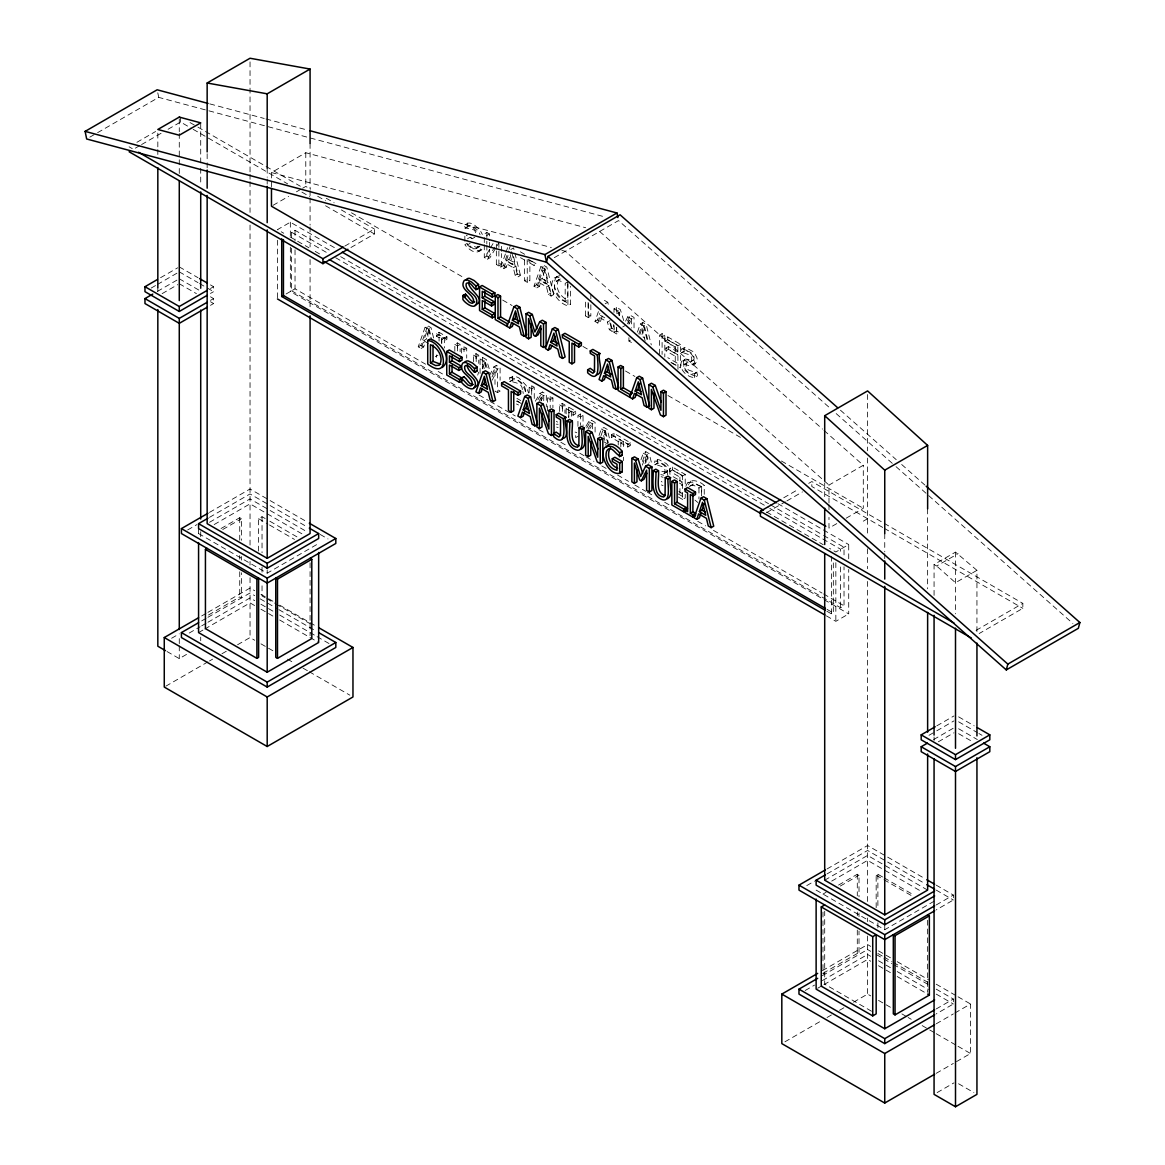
<?xml version="1.0" encoding="UTF-8"?>
<svg xmlns="http://www.w3.org/2000/svg" width="1165" height="1165" viewBox="0 0 1165 1165"><rect width="100%" height="100%" fill="white"/><g stroke="black" fill="none" stroke-linecap="round" stroke-linejoin="round"><path stroke-width="0.75" stroke-dasharray="5 3.75" d="M667.691 474.883L666.686 469.247A9.189 5.301 60 0 0 663.642 465.01L659.244 462.083L654.846 460.961C652.881 467.515 667.341 463.67 664.778 472.932L662.288 473.82M478.64 372.159L477.708 375.145M670.006 474.373L669.263 467.762A9.189 5.301 60 0 0 666.22 463.524L658.778 459.607L654.846 460.961M685.865 486.358C688.267 477.344 699.277 480.621 704.243 485.412L704.243 494.47M688.428 484.873L690.554 481.13M433.613 337.996L431.035 327.671L427.686 325.749L425.109 327.234L418.235 346.806L421.104 348.452L422.953 342.947L425.531 341.462M421.104 348.452L423.681 346.966L425.065 342.845M505.392 253.999L500.804 267.047L503.673 268.707L505.523 263.188L508.086 261.703L515.877 266.203L517.726 273.848L520.464 275.435L517.901 276.921L515.163 275.333L513.314 267.688L505.523 263.188M503.673 268.707L506.236 267.222L508.086 261.703M553.666 294.585L546.793 267.076L543.443 265.154L540.88 266.639L534.007 286.211L536.861 287.857L538.711 282.352L541.288 280.867L549.079 285.367L550.928 293.012L553.666 294.585L551.089 296.085L548.351 294.497L546.501 286.852L538.711 282.352M536.861 287.857L539.439 286.372L541.288 280.867M597.834 323.069L599.684 317.55L602.261 316.065L600.412 321.584L597.834 323.069L594.98 321.409L598.417 311.623M428.414 343.427L423.71 340.704L426.856 331.428L429.434 329.943L432.171 341.243M429.434 329.943L426.274 339.219L423.71 340.704M513.561 256.635L515.134 263.101L512.556 264.586L506.265 260.96L509.425 251.669M506.265 260.96L508.843 259.475L511.464 251.727M539.468 280.11L542.613 270.833L545.191 269.348L548.322 282.265L545.744 283.75L539.468 280.11L542.031 278.624L545.191 269.348M604.591 434.778L605.64 431.676L603.062 433.162L606.193 446.079M639.905 334.413L642.002 328.224L644.58 326.739L647.711 339.641L643.007 336.918M641.959 334.471L644.58 326.739M642.396 465.126L645.017 457.394L647.594 455.908L649.167 462.359M644.973 463.641L647.594 455.908M418.235 346.806L420.813 345.321L427.686 325.749M505.959 252.368L507.678 247.475L511.027 249.397L513.59 247.912L514.449 251.363M500.804 267.047L503.382 265.562L508.537 250.883M509.105 249.252L510.255 245.99M534.007 286.211L536.57 284.726L543.443 265.154M594.98 321.409L597.543 319.924L599.844 313.4M599.028 435.492L601.329 428.968L603.892 427.482L607.242 429.404L610.242 441.448M601.038 435.637L603.892 427.482M637.401 332.185L640.269 324.03L642.847 322.53L646.182 324.467L651.293 344.898M638.828 333.962L642.847 322.53M640.983 459.709L643.284 453.185L645.847 451.7L649.196 453.636L651.337 462.228M642.41 461.486L645.847 451.7M478.029 246.15C476.31 251.625 469.903 247.592 467.529 244.839L467.529 240.267M491.994 376.979L495.009 370.834L497.572 369.349L492.3 380.11M627.425 323.812L628.925 320.739L631.503 319.254L629.246 323.855M489.475 375.625L493.844 366.902L496.406 365.417L500.105 367.558L500.105 380.241M492.052 374.14L496.406 365.417M625.59 321.161L627.76 316.807L630.338 315.322L634.037 317.448L634.037 328.326M627.425 321.132L630.338 315.322M480.635 248.917C477.053 256.46 468.17 248.873 464.85 244.723L467.427 243.237C470.747 247.388 479.631 254.975 483.213 247.431M681.7 361.077C678.176 368.868 686.869 377.46 694.602 377.533L697.18 376.047C699.888 369.203 682.472 373.965 686.724 362.912L687.51 362.592C693.306 366.349 700.15 362.533 695.942 355.733A9.189 5.301 60 0 0 692.898 351.495L685.457 347.592L681.525 348.932C679.559 355.485 694.02 351.641 691.457 360.902L690.102 361.922L684.787 360.611L681.7 361.077L685.53 359.009L692.68 360.436L694.034 359.417C695.141 353.301 686.374 348.146 681.729 352.806M684.277 359.592C680.739 367.383 689.447 375.975 697.18 376.047M489.562 249.441L486.824 254.072L489.402 252.587L489.402 249.208M490.48 247.897L493.203 243.267M535.332 401.226L539.89 393.493L542.453 392.008L546.312 394.236L546.312 406.905M537.91 399.741L542.453 392.008M585.937 426.303L588.675 421.657L591.252 420.172L595.097 422.4L595.097 433.263M586.694 427.904L591.252 420.172M484.291 244.839L484.291 257.509L487.334 259.271L494.543 247.184M487.334 259.271L489.912 257.785L496.217 247.213M497.12 245.698L498.911 242.684M539.395 400.512L541.201 397.498L543.778 396.013L541.07 400.542M588.179 428.676L589.985 425.662L592.563 424.176L589.854 428.705M686.724 362.912L684.161 364.397C681.423 371.038 691.995 377.242 696.976 372.014M664.268 473.674L667.356 471.446C668.462 465.33 659.696 460.175 655.05 464.82M560.321 279.003C549.021 282.804 556.346 298.924 565.185 301.531L567.763 300.046L567.763 283.692M558.967 279.513C554.001 286.969 560.103 297.075 567.763 300.046M689.185 486.81L694.078 483.664L701.534 486.533L701.534 495.62M691.762 485.324L692.738 484.174M559.812 275.683C543.094 279.687 555.778 303.206 567.908 305.783L570.471 304.298L570.471 286.197M556.783 276.469C549.501 286.925 560.074 300.614 570.471 304.298M476.645 248.349L480.009 245.961M684.161 364.397L684.933 364.077C690.729 367.834 697.573 364.019 693.364 357.218A9.189 5.301 60 0 0 690.321 352.98L685.923 350.053L681.525 348.932M89.792 137.164L96.069 133.553M97.627 132.65L158.717 97.379L604.489 216.821M136.902 142.305L155.615 131.499M135.344 148.159L140.018 145.45M141.577 144.562L161.848 132.854M168.08 129.257L180.56 122.048L191.599 128.412M271.474 186.735L271.474 172.551L305.783 152.732L585.66 227.728M273.032 205.331L288.629 196.332M296.434 191.832L301.109 189.123M302.667 188.22L305.783 186.429L310.516 189.152M160.566 277.692L177.721 267.79M151.202 288.046L155.877 285.352M157.45 284.449L177.721 272.741M157.45 291.381L177.721 279.673M162.124 293.638L177.721 284.639M334.384 247.621L290.347 222.195L277.474 229.622L283.765 233.248M291.6 237.616L291.6 232.286L295.036 230.306L331.209 251.203M210.472 288.498L213.588 286.707L213.588 291.658L210.472 293.449M210.472 300.381L213.588 298.589L213.588 303.541L210.472 305.346M344.782 246.121L374.402 229.01L374.402 233.961L349.456 248.363M286.051 294.002L290.347 291.527L848.717 613.897L848.717 569.452M291.6 248.247L291.6 290.799L295.036 288.818L425.589 364.194M475.713 232.738C474.053 225.835 462.84 231.413 464.937 224.394L468.869 222.966A18.48 10.674 60 0 1 474.17 224.728L479.834 229.855L482.368 234.442M464.937 228.165C470.369 223.622 478.436 228.529 480.053 234.777M465.17 228.311L467.733 226.826M467.529 238.752L470.107 237.267L474.825 239.975M474.825 237.223L472.247 238.723L466.335 235.301M489.402 233.947L486.868 232.49L484.291 233.976L486.824 235.432L489.402 233.947L489.402 240.733M467.529 244.839L470.107 243.354M478.669 251.655L481.247 250.169M484.291 257.509L486.868 256.023L489.912 257.785M496.348 250.941L496.348 264.47L498.911 262.984L501.445 264.455L501.445 253.577M496.348 264.47L498.882 265.94L501.445 264.455M520.478 257.654L524.6 260.028L527.163 258.528L527.308 282.352L529.871 280.867L529.871 260.101L527.308 261.586L534.153 265.533L536.73 264.047L531.24 260.887M513.314 267.688L515.877 266.203M515.163 275.333L517.726 273.848M425.109 327.234L428.458 329.156L431.035 327.671M554.307 257.654L618.528 220.578L830.747 408.769M540.88 266.639L544.215 268.562L546.793 267.076M524.6 260.028L524.6 280.78L527.163 279.294L529.871 280.867M441.637 343.02L441.637 336.204L439.074 337.69L436.467 336.19L436.467 333.787L439.045 332.302L446.952 336.874L446.952 339.277L444.375 340.762L441.783 339.263L441.783 344.359M436.467 336.19L439.045 334.704L441.637 336.204M441.783 339.263L444.346 337.777L446.952 339.277M446.952 336.874L444.375 338.36L436.467 333.787M546.501 286.852L549.079 285.367M454.831 351.306L454.831 344.389L457.394 342.903L460.117 344.461L460.117 351.714M435.331 356.679L437.909 355.179M567.763 281.886L565.185 283.372L565.185 301.531M454.831 344.389L457.539 345.947L460.117 344.461M548.351 294.497L550.928 293.012M461.427 353.097L461.427 348.204L464.005 346.719L466.714 348.277L466.714 358.121M466.714 348.277L464.136 349.762L461.427 348.204M473.456 361.674L473.456 355.15L476.034 353.665L478.742 355.223L478.742 363.393M473.456 355.15L476.179 356.708L478.742 355.223M209.496 512.396L250.038 488.994L307.735 522.299M480.067 373.441L480.067 358.951L482.63 357.466L486.402 359.65L489.358 369.218M187.652 529.959L197.016 524.556M209.496 517.347L250.038 493.945L307.735 527.264M480.067 358.951L483.825 361.135L486.402 359.65M482.776 368.854L482.776 363.786L485.354 362.3L487.48 369.043M209.496 522.299L250.038 498.897L307.735 532.216M198.574 528.604L198.574 533.555L201.691 531.764M214.171 524.556L250.038 503.848L303.06 534.458M605.188 303.774L607.766 302.288L609.047 307.444M585.573 302.143L585.573 315.977L588.136 314.492L590.844 316.065L590.844 300.497M221.03 528.517L239.742 517.711L241.461 518.702L241.461 540.312M493.844 366.902L497.528 369.043L500.105 367.558M585.573 315.977L588.281 317.55L590.844 316.065M222.748 529.507L241.461 518.702M613.999 312.468L613.999 308.856L616.562 307.371L620.333 309.541L623.77 320.695M613.999 308.856L617.756 311.026L620.333 309.541M258.615 551.118L258.615 518.702L262.038 516.721L268.285 520.318M616.707 313.676L619.27 312.191L620.872 317.244M522.342 389.591C522.124 379.95 508.144 384.523 509.789 377.722L513.721 376.295A18.48 10.674 60 0 1 519.037 378.057L526.085 385.353L528.575 393.042M599.684 317.55L607.475 322.05L610.052 320.564M509.789 381.494C516.75 375.96 525.808 384.363 525.823 392.037M510.022 381.625L512.6 380.14M497.528 392.59L500.105 391.105L497.572 389.634L495.009 391.12L497.528 392.59L497.528 369.043M609.324 329.695L611.902 328.21L614.639 329.797L612.062 331.282L609.324 329.695L607.475 322.05M627.76 316.807L631.459 318.933L634.037 317.448M622.678 326.972L625.241 325.486M613.999 332.389L616.562 330.904L619.27 332.476L616.707 333.962L613.999 332.389L613.999 325.151M529.158 392.736L529.158 387.304L531.721 385.819L534.254 387.275L534.254 399.144M529.158 387.304L531.691 388.76L534.254 387.275M640.269 324.03L643.604 325.952L646.182 324.467M628.925 337.646L628.925 341.025L631.503 339.539M539.89 393.493L543.735 395.721L546.312 394.236M547.623 411.012L547.623 397.964L550.2 396.479L552.909 398.037L552.909 407.881M659.521 354.175L659.521 335.141L662.099 333.656L664.807 335.214L664.807 356.956M552.909 398.037L550.331 399.522L547.623 397.964M664.807 335.214L662.23 336.7L659.521 335.141M677.972 369.334L677.826 345.524L675.249 347.01L665.215 341.214L665.215 338.433L667.793 336.947L680.535 344.301L680.535 367.849L669.205 361.296M665.215 341.214L667.793 339.729L677.826 345.524M198.574 533.555L267.193 573.18L318.657 543.458M559.666 411.434L559.666 404.91L562.229 403.425L564.938 404.983L564.938 413.153M559.666 404.91L562.375 406.483L564.938 404.983M201.691 615.95L206.365 613.241M207.938 612.339L250.038 588.034L254.713 590.728M665.899 348.058L668.477 346.573L677.826 351.976L675.249 353.461L665.899 348.058L665.899 350.84L675.249 356.242L677.826 354.757L668.477 349.354L665.899 350.84M208.55 614.96L239.742 596.946L241.461 597.936L241.461 572.729M566.117 413.866L566.117 408.638L568.695 407.153L575.714 411.216L575.714 413.706L573.151 415.191L568.826 412.701L568.826 417.856M680.535 344.301L677.972 345.787L665.215 338.433M171.619 638.26L179.279 633.833M201.691 620.901L206.365 618.193M207.938 617.29L250.038 592.985L254.713 595.679M568.826 412.701L571.403 411.216L575.714 413.706M189.211 633.046L200.132 626.741M201.691 625.853L206.365 623.144M207.938 622.241L250.038 597.936L254.713 600.645M566.117 408.638L573.151 412.701L575.714 411.216M681.525 352.675L684.306 351.32M198.574 632.595L203.249 629.901M204.807 628.998L250.038 602.888L254.713 605.596M577.942 426.332L577.942 415.468L580.505 413.983L583.039 415.439L583.039 425.604M583.039 415.439L580.476 416.924L577.942 415.468M670.953 362.504L675.249 364.98L677.826 363.495L667.793 357.699M690.947 361.645L693.524 360.16M167.017 651.526L179.279 658.604L186.939 654.177M693.117 365.096L695.694 363.611M588.675 421.657L592.519 423.885L595.097 422.4M578.321 436.132L575.743 437.618L575.597 434.545M694.413 373.499L697.18 372.116M601.329 428.968L604.664 430.89L607.242 429.404M165.823 686.17L207.938 661.866M209.496 660.963L212.613 659.157M221.962 653.754L226.651 651.06M237.558 644.755L250.038 637.546L254.713 640.255M620.814 446.952L620.814 440.021L618.236 441.506L611.392 437.559L611.392 434.778L613.97 433.293L630.367 442.758L630.367 445.54L627.789 447.025L620.945 443.079L623.523 441.593L630.367 445.54M611.392 437.559L613.97 436.074L620.814 440.021M611.392 434.778L627.789 444.244L630.367 442.758M643.284 453.185L646.619 455.122L649.196 453.636M654.846 464.704L657.628 463.335M685.224 494.353L685.224 497.979L682.646 499.465L682.515 475.655L679.938 477.14L669.904 471.344L669.904 468.563L672.467 467.078L685.224 474.432L685.224 487.101M669.904 471.344L672.467 469.859L682.515 475.655M685.224 474.432L682.646 475.917L669.904 468.563M690.161 485.659L693.816 485.383L698.956 488.019L701.534 486.533M687.976 482.616L692.505 482.106L701.665 486.897L704.243 485.412M783.768 497.761L797.807 489.664M808.714 483.359L811.83 481.553L882.691 522.473M766.614 512.615L785.327 501.824M786.885 500.921L802.481 491.907M828.985 503.003L828.985 485.077L863.294 465.272L823.888 430.322M836.79 523.609L828.985 528.109L828.985 517.347M846.139 518.207L863.294 508.304L863.294 465.272M863.294 521.177L867.59 518.702M848.717 558.778L848.717 544.565L835.844 551.992L829.553 548.365M291.6 290.799L840.591 607.751L844.028 605.771L844.028 566.773M826.873 611.232L831.606 613.97L833.325 612.979L833.325 562.477M934.068 595.359L934.068 564.501L955.504 552.123L976.94 570.326L976.94 632.202M826.407 615.877L835.844 621.324L848.717 613.897M934.068 564.501L936.66 566.015L958.111 553.623M976.94 570.326L955.504 582.718L936.66 566.015M976.052 630.381L1022.841 603.383L1022.841 608.334L979.168 633.542M936.791 725.853L953.946 715.951M928.986 735.304L935.233 731.707M936.791 730.804L953.946 720.902M933.675 739.542L953.946 727.834M938.349 741.785L953.946 732.785M827.048 868.944L867.59 845.528L925.287 878.847M806.763 885.604L814.568 881.089M827.048 873.896L867.59 850.479L925.287 883.798M824.704 880.201L867.59 855.43L929.961 891.443M831.723 881.089L867.59 860.382L920.612 891.007M822.985 894.065L826.101 892.259M838.582 885.065L857.294 874.26L859.013 875.25L859.013 896.846M840.3 886.055L859.013 875.25M876.167 907.651L876.167 875.25L877.886 874.26L882.56 876.954M816.126 890.104L884.745 929.714L934.65 900.909M822.359 970.678L867.59 944.567L870.706 946.373M936.209 904.957L953.363 895.055L953.363 900.006L936.209 909.909M822.985 912.064L822.985 973.299L857.294 953.48L859.013 954.47L859.013 931.068M822.359 975.629L867.59 949.519L870.706 951.324M805.204 990.498L814.568 985.095M822.359 980.581L867.59 954.47L870.706 956.276M817.684 988.24L822.359 985.532M823.917 984.643L867.59 959.436L870.706 961.227M784.933 1041.816L820.801 1021.108M827.048 1017.496L831.723 1014.802M839.514 1010.303L844.203 1007.594M853.552 1002.191L867.59 994.095L870.706 995.9M936.209 1008.948L953.363 999.046L953.363 1003.997L936.209 1013.899M936.209 1023.802L953.363 1013.899M954.921 1012.997L970.518 1003.997L970.518 1053.51L954.921 1062.524M936.209 1073.329L953.363 1063.427M937.126 1092.595L953.975 1082.868M479.208 246.864L475.786 247.228L472.029 245.029M554.22 277.954L557.234 277.168L560.7 278.202M556.404 280.998L558.865 280.488L563.117 282.178M666.846 472.189L660.686 471.155M558.137 424.293L556.258 424.176M464.937 224.394L471.607 226.214L478.655 233.51M509.789 377.722C517.566 377.795 523.668 384.698 525.488 391.833M660.832 474.621L663.701 475.204M519.386 402.318L516.59 401.343M209.817 103.889L264.222 118.466M265.969 118.947L308.084 130.232M271.474 172.551L551.351 247.533M561.85 250.344L565.345 251.291L828.985 485.077M661.123 476.689L663.074 477.271M556.681 427.089L558.137 427.526M575.088 432.04L576.777 432.739M661.429 484.931L663.031 485.659M520.639 400.542L516.881 398.357M521.134 403.512L515.294 399.624M516.488 403.993L518.556 404.998M520.318 251.8L526.289 255.237M604.417 300.352L607.766 302.288M528.182 259.314L534.153 262.751L534.153 265.533M508.843 259.475L515.134 263.101M542.031 278.624L548.322 282.265M600.441 315.322L606.717 318.948M503.382 265.562L506.236 267.222M536.57 284.726L539.439 286.372M597.543 319.924L600.412 321.584M524.6 280.78L527.308 282.352M628.925 341.025L631.459 342.481M326.258 198.239L334.137 202.783M351.466 212.787L464.85 278.26M502.654 300.075L512.105 305.536M582.966 346.456L587.699 349.18M625.489 371.009L634.94 376.455M668.011 395.547L740.459 437.385M781.409 461.02L863.294 508.304M190.011 122.558L196.317 126.199M197.904 127.102L300.337 186.24M317.666 196.259L325.545 200.802M341.316 209.904L374.402 229.01M884.264 523.376L1022.841 603.383M193.172 129.33L287.726 183.924M301.91 192.108L309.788 196.652M325.545 205.754L374.402 233.961M882.691 527.425L811.83 486.504L811.83 481.553M884.264 528.327L1022.841 608.334M777.929 503.702L848.717 544.565M340.646 256.65L768.521 503.673M770.094 504.591L822.009 534.56M823.582 535.463L844.028 547.273L844.028 556.127M291.6 232.286L327.773 253.184M335.651 257.727L768.23 507.474M769.803 508.377L840.591 549.254L840.591 554.569M290.056 236.888L308.929 247.781M315.22 251.407L321.511 255.048M766.643 512.032L823.262 544.725M129.097 146.805L132.257 148.625M673.152 476.703L677.826 479.397M679.384 480.3L682.515 482.106L679.938 483.591L679.938 477.14M679.384 483.082L682.515 484.888L679.938 486.373L679.938 495.11L682.515 493.625L678.205 491.149M604.053 441.87L608.771 444.593M420.813 345.321L423.681 346.966M678.132 493.887L685.224 497.979M678.394 497.004L682.646 499.465M438.171 371.46L444.477 375.086M479.077 395.066L488.514 400.527M490.086 401.43L515.265 415.963M521.556 419.589L527.847 423.23M538.856 429.579L545.147 433.22M560.875 442.292L567.166 445.933M579.748 453.2L584.466 455.923M586.039 456.826L593.917 461.369M601.781 465.913L606.499 468.636M617.508 475L628.518 481.349M634.809 484.99L645.818 491.339M647.39 492.256L653.682 495.882M664.691 502.246L669.424 504.969M697.733 521.308L705.597 525.852M713.461 530.395L822.009 593.058M823.582 593.961L844.028 605.771M827.019 609.339L833.325 612.979M179.279 266.901L197.992 277.692M210.472 284.901L213.588 286.707M958.62 716.854L974.217 725.853M179.279 271.853L197.992 282.644M199.55 283.546L205.783 287.158M207.341 288.046L213.588 291.658M958.62 721.805L977.333 732.596M978.891 733.499L982.022 735.304M179.279 278.784L201.108 291.381M210.472 296.784L213.588 298.589M958.62 728.737L977.333 739.542M179.279 283.736L196.434 293.638M210.472 301.735L213.588 303.541M958.62 733.688L972.659 741.785M936.209 885.152L953.363 895.055M320.215 534.458L328.006 538.958M936.209 890.104L953.363 900.006M269.843 521.221L297.92 537.429M884.119 877.857L913.753 894.968M258.615 518.702L267.965 524.104M269.523 525.007L294.483 539.41M876.167 875.25L882.4 878.847M883.958 879.75L912.035 895.958M260.96 594.339L273.425 601.533M279.673 605.145L315.54 625.853M878.512 950.873L890.977 958.081M897.225 961.678L928.403 979.692M936.209 984.192L956.48 995.9M958.038 996.789L970.518 1003.997M265.169 597.762L262.038 595.956L262.038 583.345M266.727 598.65L274.518 603.164M276.076 604.053L310.385 623.872M877.886 953.48L882.56 956.188M884.119 957.091L891.909 961.591M893.482 962.494L927.791 982.299M260.174 598.839L277.328 608.742M278.886 609.644L315.54 630.804M876.167 954.47L891.764 963.484M893.322 964.387L928.403 984.643M936.209 989.143L953.363 999.046M260.96 604.242L273.425 611.436M279.673 615.047L315.54 635.755M317.098 636.658L329.564 643.852M878.512 960.775L890.977 967.984M897.225 971.581L928.403 989.595M936.209 994.095L953.363 1003.997M260.96 609.193L273.425 616.387M279.673 619.998L318.657 642.498M878.512 965.727L890.977 972.935M897.225 976.532L926.845 993.643M260.96 643.852L273.425 651.06M287.464 659.157L293.697 662.769M303.06 668.171L307.735 670.865M309.293 671.768L349.85 695.17M878.512 1000.4L890.977 1007.594M901.899 1013.899L906.574 1016.608M908.132 1017.496L911.248 1019.302M922.17 1025.608L934.65 1032.802M936.209 1033.705L956.48 1045.413M958.038 1046.316L970.518 1053.51M822.985 973.299L824.704 974.289M871.493 1011.205L824.704 984.192L824.704 911.263M958.562 1083.756L973.882 1092.595M556.375 421.279L557.584 422.094M697.762 502.45L694.995 500.12M840.46 410.211L896.235 459.665M901.681 464.486L924.806 485.004M836.179 413.59L894.676 465.461M896.045 466.67L927.325 494.411M928.694 495.62L1072.892 623.493M599.655 231.471L822.534 429.113M661.239 481.247L662.026 482.033M482.776 363.786L484.363 368.839M617.756 311.026L619.227 315.817M483.825 361.135L486.286 369.101M643.604 325.952L647.478 341.432M646.619 455.122L648.774 463.714M613.343 324.642L614.639 329.797M609.907 322.69L612.062 331.282M604.664 430.89L607.679 442.933M544.215 268.562L551.089 296.085M514.886 253.082L520.464 275.435M511.886 252.849L517.901 276.921M428.458 329.156L430.599 337.763M642.002 328.224L645.148 341.127M645.017 457.394L646.59 463.845M610.78 323.622L611.902 328.21M605.64 431.676L608.378 442.977M542.613 270.833L545.744 283.75M510.212 254.902L512.556 264.586M426.856 331.428L428.414 337.879M157.785 92.821L158.717 97.379M522.91 391.513L523.245 393.522M955.504 552.123L955.504 613.824M934.068 736.892L934.068 740.518M927.631 508.93L927.631 588.806M927.631 920.263L927.631 992.289M884.745 533.701L884.745 551.846M884.745 553.666L884.745 559.113M884.745 924.762L884.745 929.714M877.886 874.26L877.886 906.661M877.886 922.869L877.886 928.272M867.59 394.527L867.59 450.811M867.59 458.078L867.59 536.089M867.59 548.788L867.59 568.753M867.59 581.452L867.59 901.812M867.59 918.005L867.59 921.617M867.59 936.019L867.59 994.095M859.013 913.054L859.013 916.666M857.294 874.26L857.294 895.856M857.294 912.064L857.294 915.675M857.294 930.078L857.294 953.48M840.591 566.976L840.591 607.751M835.844 562.651L835.844 621.324M831.606 556.244L831.606 613.97M828.985 504.794L828.985 510.183M824.704 482.834L824.704 497.353M701.665 486.897L701.665 495.955M698.956 488.019L698.956 498.926M694.602 373.601L694.602 377.533M684.103 347.447L684.103 351.189M675.249 347.01L675.249 353.461M675.249 356.242L675.249 364.98M672.467 467.078L672.467 469.859M668.477 346.573L668.477 349.354M667.793 336.947L667.793 339.729M662.099 333.656L662.099 354.408M657.424 459.476L657.424 463.219M631.459 318.933L631.459 327.991M628.925 320.739L628.925 324.118M627.789 444.244L627.789 447.025M623.523 441.593L623.523 448.51M623.523 457.161L623.523 460.626M619.27 312.191L619.27 315.569M618.236 441.506L618.236 444.972M616.707 327.205L616.707 333.962M616.562 307.371L616.562 314.608M616.562 327.292L616.562 330.904M613.97 433.293L613.97 436.074M592.519 423.885L592.519 429.317M590.844 295.298L590.844 298.764M588.281 303.716L588.281 317.55M588.136 302.39L588.136 314.492M580.505 413.983L580.476 425.4M573.151 412.701L573.151 415.191M571.403 411.216L571.403 418.089M568.695 407.153L568.695 417.609M567.908 282.236L567.908 305.783M562.375 406.483L562.375 411.376M562.229 403.425L562.229 411.58M550.2 396.479L550.2 407.896M543.735 395.721L543.735 401.153M541.201 397.498L541.201 400.876M531.721 385.819L531.721 394.862M531.691 388.76L531.691 393.843M512.367 376.237L512.367 380.008M501.445 246.339L501.445 251.771M498.882 242.393L498.882 265.94M496.348 244.169L496.348 249.252M495.009 370.834L495.009 384.363M489.402 242.422L489.402 247.504M486.868 232.49L486.824 243.907M486.868 245.16L486.868 256.023M485.354 362.3L485.354 369.057M484.291 237.587L484.291 243.034M482.63 357.466L482.63 368.344M476.179 356.708L476.179 361.601M476.034 353.665L476.034 361.82M467.5 222.908L467.5 226.68M464.85 236.16L464.85 241.301M464.005 346.719L464.005 354.874M457.539 345.947L457.539 353.199M457.394 342.903L457.394 351.553M444.346 337.777L444.346 347.986M439.045 332.302L439.045 334.704M439.074 337.69L439.074 341.097M436.467 354.932L436.467 357.335M310.079 143.455L310.079 188.817M310.079 190.623L310.079 196.069M310.079 197.89L310.079 225.107M310.079 226.913L310.079 246.878M310.079 259.577L310.079 306.759M310.079 562.826L310.079 635.755M305.783 152.732L305.783 186.429M295.036 230.306L295.036 240.951M295.036 249.805L295.036 288.818M290.347 222.195L290.347 238.184M290.347 247.082L290.347 291.527M277.474 240.281L277.474 298.954M267.193 168.211L267.193 177.284M267.193 179.104L267.193 184.536M267.193 569.874L267.193 573.18M262.038 516.721L262.038 552.734M262.038 567.137L262.038 572.539M250.038 61.876L250.038 172.493M250.038 174.299L250.038 179.745M250.038 181.565L250.038 212.38M250.038 225.078L250.038 545.264M250.038 561.472L250.038 565.069M250.038 577.68L250.038 637.546M241.461 556.521L241.461 560.117M239.742 517.711L239.742 541.128M239.742 555.53L239.742 559.127M239.742 571.738L239.742 596.946M207.152 153.736L207.152 160.988M207.152 162.794L207.152 168.241M200.715 122.849L200.715 166.464M200.715 168.284L200.715 184.638M200.715 531.735L200.715 537.182M200.715 637.139L200.715 640.765M180.56 117.097L180.56 122.048M179.279 118.917L179.279 131.66M179.279 133.48L179.279 173.512M179.279 638.609L179.279 644.056M179.279 645.876L179.279 658.604M157.828 133.116L157.828 147.678M157.828 149.499L157.828 154.96M157.828 287.784L157.828 291.41"/><path stroke-width="1.5" d="M468.738 282.236C467.515 289.852 487.887 299.74 475.276 304.939M467.311 364.834C466.073 372.436 486.46 382.338 473.835 387.537M837.737 407.794L620.071 214.782L548.031 256.387L546.472 262.183L1006.283 669.919L1078.339 628.314L1079.882 622.518L926.16 486.198M1006.283 669.919L1007.842 664.108L1079.882 622.518M478.64 393.406L480.49 387.901L488.281 392.401L490.13 400.046L492.984 401.692L495.562 400.207L488.688 372.698L485.354 370.776L482.776 372.261L475.903 391.833L478.64 393.406L481.218 391.921L482.135 389.168M509.658 322.137L500.557 316.88L500.557 296.128L497.848 294.556L495.271 296.041L495.271 319.589L509.76 327.947L511.61 322.443L519.401 326.943L521.25 334.588L524.104 336.234L526.682 334.748L519.808 307.24L516.474 305.317L513.896 306.803L507.023 326.375M513.255 323.71L512.338 326.462L509.76 327.947M520.595 417.638L522.444 412.119L530.235 416.619L532.085 424.264L534.939 425.924L537.516 424.439L530.643 396.916L527.308 394.993L524.731 396.479L517.857 416.051L520.595 417.638L523.172 416.153L524.556 412.017M548.176 350.141L550.026 344.622L557.817 349.121L559.666 356.767L562.535 358.412L565.112 356.927L558.239 329.418L554.889 327.496L552.312 328.981L545.438 348.553L548.176 350.141L550.754 348.641L551.686 345.889M601.81 381.101L603.659 375.596L611.45 380.081L613.3 387.727L616.168 389.387L618.746 387.901L611.873 360.393L608.523 358.456L605.946 359.941L599.072 379.513L601.81 381.101L604.387 379.615L605.771 375.479M618.091 366.96L620.814 368.519L620.814 389.285L629.916 394.542L632.493 393.056L623.377 387.799L623.377 367.033L620.668 365.475L618.091 366.96L618.091 390.493L632.58 398.867L634.43 393.348L642.221 397.847L644.07 405.493L646.939 407.153L649.502 405.668L642.629 378.144L639.294 376.222L636.716 377.708L629.843 397.28M636.541 393.246L635.158 397.382L632.58 398.867M696.801 519.372L698.65 513.852L706.441 518.352L708.291 525.997L711.16 527.658L713.723 526.172L706.849 498.649L703.514 496.727L700.937 498.212L694.063 517.784L696.801 519.372L699.379 517.886L700.762 513.75M481.247 385.659L484.378 376.368L487.523 389.285L481.247 385.659L483.81 384.173L485.383 379.528M512.367 320.2L515.498 310.909L518.643 323.826L512.367 320.2L514.93 318.715L516.503 314.069M523.202 409.891L526.332 400.6L529.478 413.517L523.202 409.891L525.764 408.405L527.337 403.76M550.783 342.379L553.914 333.103L557.074 346.02L550.783 342.379L553.36 340.894L554.919 336.263M604.417 373.353L607.548 364.062L610.708 376.979L604.417 373.353L606.994 371.868L608.552 367.223M635.187 391.12L638.318 381.829L641.478 394.746L635.187 391.12L637.765 389.634L639.847 383.431M699.408 511.624L702.539 502.333L705.699 515.25L699.408 511.624L701.985 510.139L704.068 503.935M528.575 338.811L528.575 318.526L533.847 335.374L535.492 336.321L540.808 325.588L540.808 345.874L543.516 347.432L546.079 345.947L546.079 322.414L542.322 320.229L539.745 321.715L534.837 331.996L529.74 315.948L526.041 313.807L526.041 337.355L528.575 338.811L531.153 337.326L531.153 323.797M634.401 483.329L634.401 463.044L639.672 479.893L641.303 480.839L646.619 470.107L646.619 490.392L649.327 491.965L651.905 490.48L651.905 466.932L648.148 464.762L645.57 466.248L640.648 476.514L635.551 460.466L631.867 458.326L631.867 481.873L634.401 483.329L636.964 481.844L636.964 470.019M541.099 328.705L538.07 334.836L535.492 336.321M646.925 473.223L643.881 479.354L641.303 480.839M606.484 447.36C610.023 439.889 618.95 447.069 622.183 451.365L622.183 455.151C617.392 459.607 611.305 441.812 606.484 451.51C604.533 459.17 608.698 468.752 616.999 470.296L616.999 464.209L612.295 461.486L612.295 458.733L614.872 457.248L622.256 461.515L622.256 471.796L619.693 473.281C605.611 476.208 593.83 440.516 612.936 446.981A18.48 10.674 60 0 1 618.236 451.35L619.605 452.85L619.605 456.636M466.116 279.92L466.714 279.119A9.189 5.301 60 0 1 469.757 278.406L474.155 280.547L478.553 284.508L478.553 288.265C473.951 292.706 472.582 281.479 467.034 283.037L466.16 283.721C464.762 291.905 477.635 293.726 476.776 302.201C476.004 310.982 465.316 303.439 462.898 299.492L462.898 295.575C467.733 291.206 469.044 302.696 474.738 301.866M464.675 362.519L465.272 361.718A9.189 5.301 60 0 1 468.315 361.004L472.713 363.145L477.126 367.106L477.126 370.863C472.524 375.305 471.141 364.077 465.607 365.635L464.733 366.32C463.321 374.504 476.194 376.324 475.335 384.8C474.563 393.581 463.874 386.037 461.471 382.091L461.471 378.174C466.291 373.805 467.602 385.295 473.296 384.465M610.431 447.826C605.946 454.598 609.979 465.534 617.654 468.272M85.118 131.383L544.929 254.582L546.472 262.183L86.661 138.984L85.118 131.383L157.159 89.792L208.054 103.423M207.152 151.916L207.152 83.006L250.038 58.25L310.079 69.055L310.079 143.455M207.152 83.006L267.193 93.826L310.079 69.055M207.341 295.255L179.279 311.463L144.97 291.658L144.97 286.707L157.45 279.498M207.341 307.138L179.279 323.346L144.97 303.541L144.97 298.589L152.761 294.09M144.97 286.707L179.279 306.512L207.341 290.303M144.97 298.589L179.279 318.394L207.341 302.186M138.562 152.266L322.938 258.717L343.209 247.024M129.097 151.756L322.938 263.669L347.898 249.266M281.726 238.781L281.726 296.493L283.445 295.502L825.446 608.436M475.975 289.75L475.975 285.993L478.553 284.508M462.898 295.575L465.665 294.192M479.543 286.954L482.121 285.469L494.863 292.837L494.863 295.619L492.285 297.104L482.252 291.308L482.252 297.759L491.601 303.162L494.178 301.677L494.178 304.458L491.601 305.944L482.252 300.541L482.252 309.293L492.285 315.074L494.863 313.589L494.863 316.385L492.285 317.87L479.543 310.502L479.543 286.954L492.285 294.323L494.863 292.837M475.771 289.619L478.553 288.265M544.929 254.582L616.969 212.991L617.901 217.549M482.252 297.759L484.829 296.274L494.178 301.677M495.271 296.041L497.979 297.614L500.557 296.128M427.73 340.471C445.365 342.379 451.641 382.28 427.73 364.019L427.73 340.471L430.307 338.986C440.996 342.233 452.952 358.922 442.219 367.528M482.252 309.293L484.829 307.808L494.863 313.589M497.979 297.614L497.979 318.365L500.557 316.88M513.896 306.803L517.231 308.725L519.808 307.24M459.491 382.353L446.748 374.999L446.748 351.451L449.326 349.966L462.068 357.335L462.068 360.116L459.491 361.601L449.457 355.806L449.457 362.257L458.806 367.659L461.384 366.174L461.384 368.956L458.806 370.441L449.457 365.038L449.457 373.776L459.491 379.572L459.491 382.353L462.068 380.868M430.438 362.897L435.666 365.577L439.38 365.198C444.054 357.64 438.055 347.753 430.438 344.724L430.438 362.897L433.016 361.412L440.719 364.296M526.041 313.807L528.619 312.322L532.318 314.463L536.89 328.894M449.457 362.257L452.035 360.771L461.384 366.174M529.74 315.948L532.318 314.463M446.748 351.451L459.491 358.82L462.068 357.335M449.457 373.776L452.035 372.29L462.068 378.086M309.293 523.202L335.811 538.507L335.811 543.458L267.193 583.082L181.42 533.555L181.42 528.604L207.938 513.299M539.745 321.715L543.516 323.899L546.079 322.414M309.293 528.153L318.657 533.555L318.657 538.507L267.193 568.229L198.574 528.604L198.574 523.653L207.938 518.25M474.548 372.349L474.548 368.591L477.126 367.106M459.491 379.572L464.238 376.79M474.344 372.218L477.126 370.863M552.312 328.981L555.661 330.904L558.239 329.418M482.776 372.261L486.111 374.183L488.688 372.698M571.942 363.844L569.234 362.286L569.234 341.52L562.375 337.573L562.375 334.792L564.952 333.307L581.364 342.772L581.364 345.554L578.787 347.039L571.942 343.093L571.942 363.844L574.52 362.359L574.52 343.34M205.433 549.399L256.897 579.122L258.615 578.131L258.615 657.366L256.897 658.356L205.433 628.634L205.433 549.399L207.152 548.409M511.158 412.192L508.45 410.619L508.45 389.867L501.605 385.906L501.605 383.125L504.183 381.639L520.58 391.105L520.58 393.887L518.003 395.372L511.158 391.425L511.158 412.192L513.736 410.706L513.736 391.673M562.375 334.792L578.787 344.257L581.364 342.772M501.605 383.125L518.003 392.59L520.58 391.105M590.262 350.883L597.281 354.946C597.82 362.664 600.834 385.032 587.655 372.8L587.655 369.815L592.898 373.266L594.47 371.679L594.572 355.878L590.262 353.388L590.262 350.883L592.839 349.398L599.859 353.461C597.019 358.543 604.97 373.63 596.305 374.853M597.281 354.946L599.859 353.461M524.731 396.479L528.065 398.401L530.643 396.916M587.655 369.815L590.233 368.329L594.601 371.519M207.152 195.443L207.152 523.653L267.193 558.326L310.079 533.555L310.079 315.832M541.987 413.473L541.987 427.002L539.41 428.487L536.876 427.031L536.876 403.483L539.453 401.998L543.298 404.226L549.152 420.929M605.946 359.941L609.295 361.878L611.873 360.393M198.574 523.653L267.193 563.278L318.657 533.555M536.876 403.483L540.72 405.711L543.298 404.226M620.814 368.519L623.377 367.033M540.72 405.711L548.919 429.084L548.919 410.444L551.496 408.959L554.03 410.429L554.03 433.963L551.453 435.448L548.424 433.7L539.41 408.187L539.41 428.487M548.919 410.444L551.453 411.915L554.03 410.429M318.657 627.644L352.966 647.463L352.966 696.976L267.193 746.503L164.265 687.073L164.265 637.546L198.574 617.741M181.42 528.604L267.193 578.131L335.811 538.507M556.244 414.682L563.278 418.73C563.802 426.448 566.831 448.816 553.652 436.584L553.652 433.598L558.88 437.05L560.467 435.462L560.569 419.662L556.244 417.172L556.244 414.682L558.821 413.196L565.841 417.245C563.001 422.342 570.966 437.428 562.302 438.652M318.657 632.595L335.811 642.498L335.811 647.463L267.193 687.073L181.42 637.546L181.42 632.595L198.574 622.692M277.488 579.122L311.798 559.317L311.798 638.537L277.488 658.356L275.77 657.366L275.77 578.131L277.488 579.122L277.488 658.356M563.278 418.73L565.841 417.245M620.814 389.285L623.377 387.799M567.02 420.9L569.743 422.458C570.282 429.492 566.044 446.137 577.534 447.229L578.874 445.176L579.063 427.846L581.772 429.404C581.16 433.861 585.777 455.297 574.389 449.18C564.18 443.778 567.311 430.074 567.02 420.9L569.598 419.415L572.306 420.973C573.209 428.414 568.535 443.05 579.223 445.846M636.716 377.708L640.066 379.63L642.629 378.144M569.743 422.458L572.306 420.973M553.652 433.598L556.215 432.113L560.583 435.317M653.973 393.013L653.973 408.245L651.395 409.731L648.861 408.26L648.861 384.712L651.439 383.227L655.283 385.455L661.138 402.158M579.063 427.846L581.641 426.361L584.349 427.919C582.282 433.933 588.034 445.074 581.35 449.02M648.861 384.712L652.706 386.94L655.283 385.455M581.772 429.404L584.349 427.919M590.772 441.637L590.772 455.18L588.194 456.665L585.66 455.195L585.66 431.662L588.238 430.176L592.082 432.39L597.936 449.093M652.706 386.94L660.919 410.313L660.919 391.673L663.482 390.188L666.016 391.658L666.016 415.191L663.453 416.677L660.409 414.929L651.395 389.43L651.395 409.731M585.66 431.662L589.505 433.875L592.082 432.39M660.919 391.673L663.453 393.144L666.016 391.658M589.505 433.875L597.718 457.248L597.718 438.608L600.281 437.123L602.815 438.593L602.815 462.126L600.252 463.612L597.208 461.864L588.194 436.365L588.194 456.665M597.718 438.608L600.252 440.079L602.815 438.593M619.605 452.85L622.183 451.365M619.372 456.491L622.183 455.151M612.295 458.733L619.693 463L622.256 461.515M631.867 458.326L634.43 456.84L638.129 458.981L642.716 473.427M198.574 542.57L198.574 632.595L267.193 672.22L318.657 642.498L318.657 552.472M635.551 460.466L638.129 458.981M181.42 632.595L267.193 682.122L335.811 642.498M645.57 466.248L649.327 468.417L651.905 466.932M653.216 470.66L655.939 472.233C656.478 479.252 652.24 495.897 663.73 496.989L665.069 494.95L665.259 477.606L667.967 479.179C667.356 483.621 671.972 505.057 660.584 498.94C650.376 493.538 653.507 479.834 653.216 470.66L655.793 469.175L658.502 470.747C659.405 478.174 654.73 492.81 665.419 495.606M655.939 472.233L658.502 470.747M164.265 637.546L267.193 696.976L352.966 647.463M665.259 477.606L667.836 476.121L670.545 477.694C668.477 483.693 674.229 494.848 667.545 498.78M667.967 479.179L670.545 477.694M671.856 481.422L674.433 479.936L677.142 481.495L677.142 502.261L686.243 507.518L686.243 510.299L683.68 511.785L671.856 504.969L671.856 481.422L674.564 482.98L677.142 481.495M685.02 510.154L687.612 511.653L687.612 492.926L685.02 491.426L685.02 489.023L687.583 487.538L695.505 492.096L695.505 494.499L692.927 495.984L690.335 494.484L690.335 513.226L692.927 514.726L695.505 513.241L695.505 515.644L692.927 517.129L685.02 512.556L685.02 510.154L687.583 508.668M824.704 481.014L824.704 415.701L867.59 390.93L927.631 445.409L927.631 508.93M674.564 482.98L674.564 503.746L677.142 502.261M690.335 513.226L692.898 511.741L692.927 493.581L695.505 492.096M674.564 503.746L683.68 509.003L686.243 507.518M700.937 498.212L704.286 500.135L706.849 498.649M971.377 638.041L760.381 516.226L760.381 511.275L780.652 499.567M884.745 533.701L884.745 470.165L927.631 445.409M977.333 727.644L989.813 734.853L989.813 739.804L955.504 759.609L921.195 739.804L921.195 734.853L935.233 726.756M983.58 743.139L989.813 746.736L989.813 751.687L955.504 771.492L921.195 751.687L921.195 746.736L927.427 743.139M921.195 734.853L955.504 754.658L989.813 734.853M921.195 746.736L955.504 766.541L989.813 746.736M934.65 910.812L884.745 939.616L798.972 890.104L798.972 885.152L825.49 869.847M934.65 895.958L884.745 924.762L816.126 885.152L816.126 880.201L825.49 874.799M821.267 906.938L872.731 936.645L876.167 934.665L876.167 1013.899L872.731 1015.88L821.267 986.173L821.267 906.938L824.704 904.957M824.704 553.593L824.704 880.201L884.745 914.86L927.631 890.104L927.631 753.973M816.126 880.201L884.745 919.811L934.65 891.007M934.65 1074.232L884.745 1103.037L781.817 1043.607L781.817 994.095L817.684 973.387M798.972 885.152L884.745 934.665L934.65 905.86M934.65 1014.802L884.745 1043.607L798.972 994.095L798.972 989.143L817.684 978.338M895.04 935.655L929.35 915.85L929.35 995.085L895.04 1014.89L893.322 1013.899L893.322 934.665L895.04 935.655L895.04 1014.89M816.126 899.103L816.126 989.143L884.745 1028.753L934.65 999.949M798.972 989.143L884.745 1038.656L934.65 1009.851M781.817 994.095L884.745 1053.51L934.65 1024.705M934.068 758.663L934.068 1094.372L955.504 1106.75L976.94 1094.372L976.94 757.745M620.872 471.665L622.256 471.796M309.846 130.698L616.969 212.991M514.93 318.715L519.648 321.438M553.36 340.894L558.064 343.617M606.994 371.868L611.712 374.591M637.765 389.634L640.896 391.44M497.979 318.365L507.095 323.622L507.095 326.404M825.839 526.289L271.474 206.234L271.474 188.497M342.248 252.164L776.356 502.785M329.389 259.591L763.497 510.226M760.381 511.275L954.048 623.086M324.263 261.528L760.701 513.503M685.02 489.023L692.927 493.581M483.81 384.173L486.955 385.994M525.764 408.405L528.91 410.211M701.985 510.139L705.116 511.945M461.471 378.174L467.981 384.974L470.733 385.95L472.233 385.091C473.616 376.368 457.029 372.873 462.709 363.203A9.189 5.301 60 0 1 465.752 362.49L470.15 364.63L474.548 368.591M692.898 511.741L695.505 513.241M281.726 296.493L825.301 610.329M277.474 298.954L824.835 614.96M199.55 278.595L207.341 283.095M926.845 879.75L934.65 884.25M926.845 884.701L934.65 889.201M310.079 558.326L311.798 559.317M927.631 914.86L929.35 915.85M927.631 994.095L929.35 995.085M165.488 650.638L157.828 646.226L157.828 309.613M548.031 256.387L1007.842 664.108M824.704 415.701L884.745 470.165M475.975 285.993L471.577 282.032L467.18 279.877A9.189 5.301 60 0 0 464.136 280.605C458.471 290.274 475.043 293.769 473.66 302.492L472.16 303.351L469.408 302.376L463.102 295.677M704.286 500.135L711.16 527.658M640.066 379.63L646.939 407.153M609.295 361.878L616.168 389.387M555.661 330.904L562.535 358.412M517.231 308.725L524.104 336.234M528.065 398.401L534.939 425.924M486.111 374.183L492.984 401.692M976.94 643.109L976.94 735.916M955.504 628.197L955.504 748.294M955.504 754.658L955.504 759.609M955.504 766.541L955.504 1106.75M934.068 615.309L934.068 735.071M927.631 612.397L927.631 732.188M884.745 560.918L884.745 579.078M884.745 586.33L884.745 914.86M884.745 919.811L884.745 924.762M884.745 934.665L884.745 1028.753M884.745 1038.656L884.745 1043.607M884.745 1053.51L884.745 1103.037M872.731 936.645L872.731 1015.88M824.704 508.231L824.704 544.521M692.927 514.726L692.927 517.129M683.68 509.003L683.68 511.785M663.453 393.144L663.453 416.677M649.327 468.417L649.327 491.965M629.916 394.542L629.916 397.323M619.693 463L619.693 473.281M600.252 440.079L600.252 463.612M578.787 344.257L578.787 347.039M551.453 411.915L551.453 435.448M543.516 323.899L543.516 347.432M518.003 392.59L518.003 395.372M492.285 294.323L492.285 297.104M492.285 315.074L492.285 317.87M491.601 303.162L491.601 305.944M484.829 291.439L484.829 296.274M484.829 300.803L484.829 307.808M465.476 294.09L465.476 296.696M459.491 358.82L459.491 361.601M458.806 367.659L458.806 370.441M452.035 355.937L452.035 360.771M452.035 365.3L452.035 372.29M433.016 345.058L433.016 361.412M322.938 258.717L322.938 263.669M283.445 239.582L283.445 295.502M267.193 93.826L267.193 168.211M267.193 186.356L267.193 222.646M267.193 229.898L267.193 558.326M267.193 563.278L267.193 568.229M267.193 578.131L267.193 672.22M267.193 682.122L267.193 687.073M267.193 696.976L267.193 746.503M256.897 579.122L256.897 658.356M207.152 170.046L207.152 188.191M200.715 191.905L200.715 288.221M200.715 310.021L200.715 519.007M179.279 180.662L179.279 300.599M179.279 306.512L179.279 311.463M179.279 318.394L179.279 629.522M157.828 167.687L157.828 287.784M179.279 117.097L157.828 129.475L179.279 135.227L200.715 122.849L179.279 117.097"/></g></svg>
